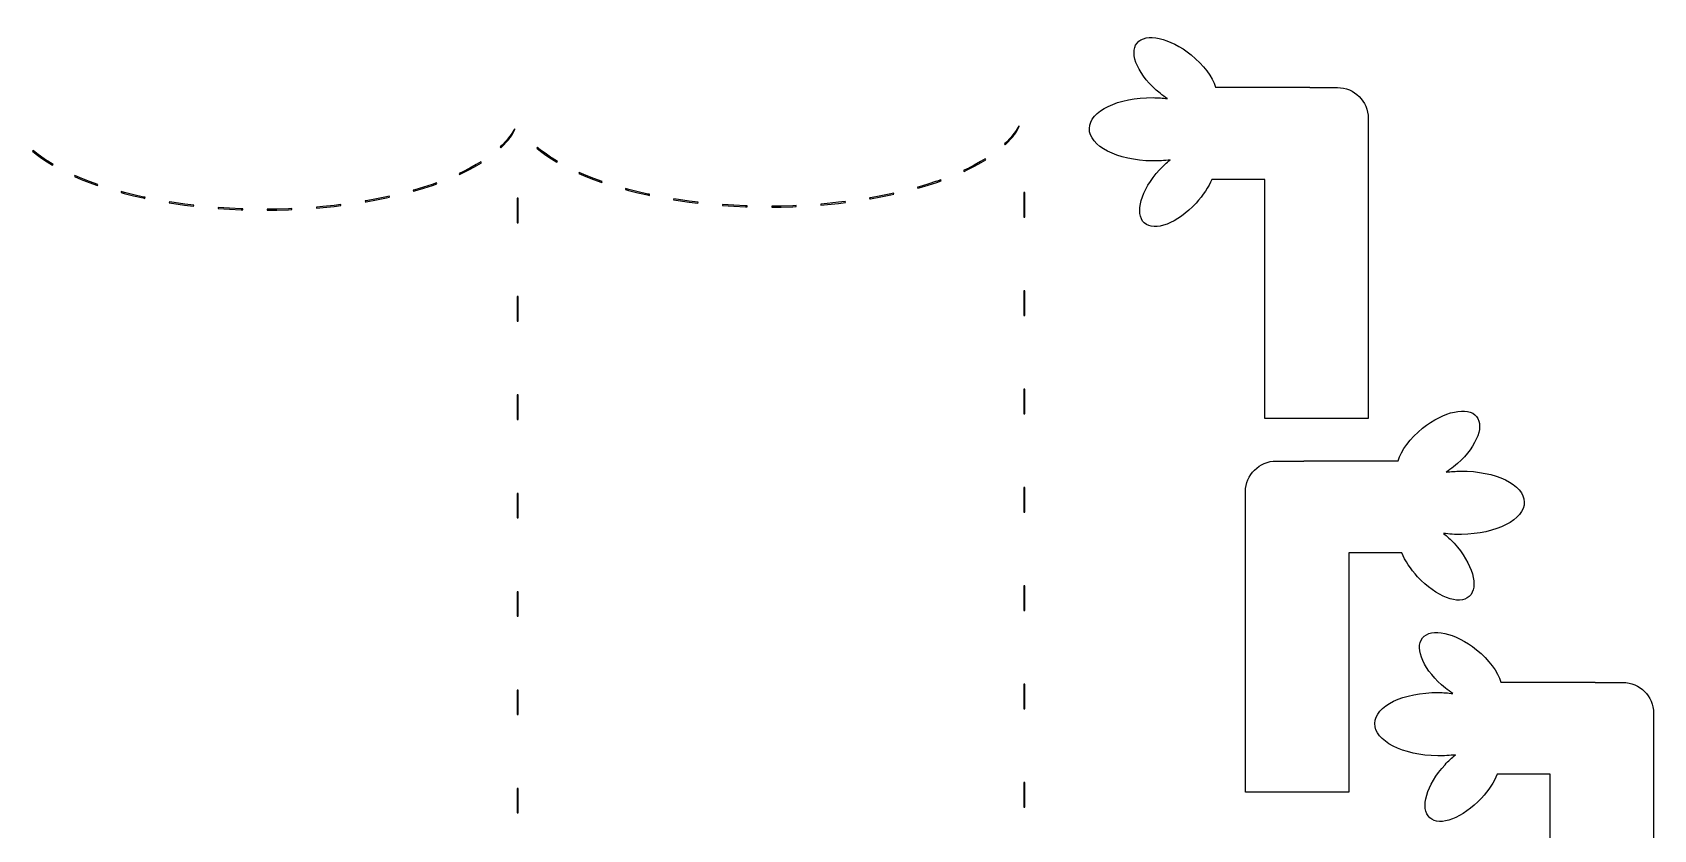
# Model space of a CAD drawing. Header units: centimetres. Extents: x -10.2 to 11.5, y -10.3 to 12.7.
# Drawn here: x -9.38 to 11.54, y 2.36 to 12.66 of the extents above; entities that cross this region are included whole.
import ezdxf

# ---------------------------------------------------------------- set-up
doc = ezdxf.new("R2010")
doc.units = ezdxf.units.CM
doc.header["$MEASUREMENT"] = 0
doc.layers.add('Layer 1', color=7, linetype='Continuous')

msp = doc.modelspace()

# ---------------------------------------------------------------- linework, layer by layer
at = {"layer": 'Layer 1'}
for points, knots in [([(4.87083, 12.51972), (4.76016, 12.38253), (4.89292, 12.09192), (5.16732, 11.87066), (5.16732, 11.87066), (5.19858, 11.84542), (5.23036, 11.82247), (5.26228, 11.80127), (5.26228, 11.80127), (5.20291, 11.80891), (5.1411, 11.81341), (5.0774, 11.81417), (5.0774, 11.81417), (4.62602, 11.81963), (4.25789, 11.6411), (4.25511, 11.41538), (4.25511, 11.41538), (4.2524, 11.18969), (4.61606, 11.00233), (5.06751, 10.99687), (5.06751, 10.99687), (5.14761, 10.99592), (5.225, 11.00081), (5.29826, 11.01063), (5.29826, 11.01063), (5.25169, 10.97326), (5.20562, 10.93046), (5.1617, 10.88261), (5.1617, 10.88261), (4.92315, 10.62305), (4.83497, 10.316), (4.96475, 10.19674), (4.96475, 10.19674), (5.09453, 10.07748), (5.39308, 10.19118), (5.63164, 10.45071), (5.63164, 10.45071), (5.72388, 10.55115), (5.79333, 10.65857), (5.83672, 10.75954), (5.83672, 10.75954), (5.83672, 10.75954), (6.51878, 10.75954), (6.51878, 10.75954), (6.51878, 10.75954), (6.51878, 10.75954), (6.51878, 7.67106), (6.51878, 7.67106), (6.51878, 7.67106), (6.51878, 7.67106), (7.85334, 7.67106), (7.85334, 7.67106), (7.85334, 7.67106), (7.85334, 7.67106), (7.85334, 11.5481), (7.85334, 11.5481), (7.85334, 11.5481), (7.85334, 11.76731), (7.67564, 11.94497), (7.45647, 11.94497), (7.45647, 11.94497), (7.45647, 11.94497), (7.09905, 11.94497), (7.09905, 11.94497), (7.09905, 11.94497), (7.09905, 11.94497), (7.09905, 11.94904), (7.09905, 11.94904), (7.09905, 11.94904), (7.09905, 11.94904), (5.88435, 11.94904), (5.88435, 11.94904), (5.88435, 11.94904), (5.84201, 12.08219), (5.73003, 12.23678), (5.568, 12.36745), (5.568, 12.36745), (5.2936, 12.58877), (4.98149, 12.6569), (4.87083, 12.51972), (4.87083, 12.51972), (4.87083, 12.51972), (4.87083, 12.51972), (4.87083, 12.51972), (4.87083, 12.51972), (4.87083, 12.51972), (4.87083, 12.51972), (4.87083, 12.51972)], [0, 0, 0, 0, 0.04347826, 0.04347826, 0.04347826, 0.04347826, 0.08695652, 0.08695652, 0.08695652, 0.08695652, 0.13043478, 0.13043478, 0.13043478, 0.13043478, 0.17391304, 0.17391304, 0.17391304, 0.17391304, 0.2173913, 0.2173913, 0.2173913, 0.2173913, 0.26086957, 0.26086957, 0.26086957, 0.26086957, 0.30434783, 0.30434783, 0.30434783, 0.30434783, 0.34782609, 0.34782609, 0.34782609, 0.34782609, 0.39130435, 0.39130435, 0.39130435, 0.39130435, 0.43478261, 0.43478261, 0.43478261, 0.43478261, 0.47826087, 0.47826087, 0.47826087, 0.47826087, 0.52173913, 0.52173913, 0.52173913, 0.52173913, 0.56521739, 0.56521739, 0.56521739, 0.56521739, 0.60869565, 0.60869565, 0.60869565, 0.60869565, 0.65217391, 0.65217391, 0.65217391, 0.65217391, 0.69565217, 0.69565217, 0.69565217, 0.69565217, 0.73913043, 0.73913043, 0.73913043, 0.73913043, 0.7826087, 0.7826087, 0.7826087, 0.7826087, 0.82608696, 0.82608696, 0.82608696, 0.82608696, 0.86956522, 0.86956522, 0.86956522, 0.86956522, 0.91304348, 0.91304348, 0.91304348, 0.91304348, 1, 1, 1, 1]), ([(-3.15747, 11.41184), (-3.15219, 11.41164), (-3.17954, 11.35624), (-3.21617, 11.30435), (-3.21617, 11.30435), (-3.21617, 11.30435), (-3.21617, 11.30352), (-3.21617, 11.30352), (-3.21617, 11.30352), (-3.21617, 11.30352), (-3.23767, 11.27624), (-3.23767, 11.27624), (-3.23767, 11.27624), (-3.23767, 11.27624), (-3.23767, 11.27541), (-3.23767, 11.27541), (-3.23767, 11.27541), (-3.23767, 11.27541), (-3.26082, 11.24813), (-3.26082, 11.24813), (-3.26082, 11.24813), (-3.26082, 11.24813), (-3.26082, 11.2473), (-3.26082, 11.2473), (-3.26082, 11.2473), (-3.26082, 11.2473), (-3.31209, 11.19356), (-3.31209, 11.19356), (-3.31209, 11.19356), (-3.31209, 11.19356), (-3.31209, 11.19273), (-3.31209, 11.19273), (-3.31209, 11.19273), (-3.31209, 11.19273), (-3.33854, 11.16793), (-3.33854, 11.16793), (-3.33854, 11.16793), (-3.33854, 11.16793), (-3.34764, 11.17785), (-3.34764, 11.17785), (-3.34764, 11.17785), (-3.34764, 11.17785), (-3.32118, 11.20265), (-3.32118, 11.20265), (-3.32118, 11.20265), (-3.32118, 11.20265), (-3.27074, 11.2564), (-3.27074, 11.2564), (-3.27074, 11.2564), (-3.27074, 11.2564), (-3.27157, 11.2564), (-3.27157, 11.2564), (-3.27157, 11.2564), (-3.27157, 11.2564), (-3.24842, 11.28368), (-3.24842, 11.28368), (-3.24842, 11.28368), (-3.24842, 11.28368), (-3.24842, 11.28451), (-3.24842, 11.28451), (-3.24842, 11.28451), (-3.24842, 11.28451), (-3.22692, 11.31179), (-3.22692, 11.31179), (-3.22692, 11.31179), (-3.22692, 11.31179), (-3.20708, 11.3399), (-3.20708, 11.3399), (-3.20708, 11.3399), (-3.1758, 11.39221), (-3.16064, 11.41196), (-3.15747, 11.41184), (-3.15747, 11.41184), (-3.15747, 11.41184), (-3.15747, 11.41184), (-3.15747, 11.41184)], [0, 0, 0, 0, 0.05, 0.05, 0.05, 0.05, 0.1, 0.1, 0.1, 0.1, 0.15, 0.15, 0.15, 0.15, 0.2, 0.2, 0.2, 0.2, 0.25, 0.25, 0.25, 0.25, 0.3, 0.3, 0.3, 0.3, 0.35, 0.35, 0.35, 0.35, 0.4, 0.4, 0.4, 0.4, 0.45, 0.45, 0.45, 0.45, 0.5, 0.5, 0.5, 0.5, 0.55, 0.55, 0.55, 0.55, 0.6, 0.6, 0.6, 0.6, 0.65, 0.65, 0.65, 0.65, 0.7, 0.7, 0.7, 0.7, 0.75, 0.75, 0.75, 0.75, 0.8, 0.8, 0.8, 0.8, 0.85, 0.85, 0.85, 0.85, 0.9, 0.9, 0.9, 0.9, 1, 1, 1, 1]), ([(3.35128, 11.4507), (3.35656, 11.4505), (3.32921, 11.3951), (3.29258, 11.34321), (3.29258, 11.34321), (3.29258, 11.34321), (3.29258, 11.34239), (3.29258, 11.34239), (3.29258, 11.34239), (3.29258, 11.34239), (3.27108, 11.3151), (3.27108, 11.3151), (3.27108, 11.3151), (3.27108, 11.3151), (3.27108, 11.31427), (3.27108, 11.31427), (3.27108, 11.31427), (3.27108, 11.31427), (3.24793, 11.28699), (3.24793, 11.28699), (3.24793, 11.28699), (3.24793, 11.28699), (3.24793, 11.28616), (3.24793, 11.28616), (3.24793, 11.28616), (3.24793, 11.28616), (3.19666, 11.23242), (3.19666, 11.23242), (3.19666, 11.23242), (3.19666, 11.23242), (3.19666, 11.23159), (3.19666, 11.23159), (3.19666, 11.23159), (3.19666, 11.23159), (3.17021, 11.20679), (3.17021, 11.20679), (3.17021, 11.20679), (3.17021, 11.20679), (3.16111, 11.21671), (3.16111, 11.21671), (3.16111, 11.21671), (3.16111, 11.21671), (3.18757, 11.24151), (3.18757, 11.24151), (3.18757, 11.24151), (3.18757, 11.24151), (3.23801, 11.29526), (3.23801, 11.29526), (3.23801, 11.29526), (3.23801, 11.29526), (3.23718, 11.29526), (3.23718, 11.29526), (3.23718, 11.29526), (3.23718, 11.29526), (3.26033, 11.32254), (3.26033, 11.32254), (3.26033, 11.32254), (3.26033, 11.32254), (3.26033, 11.32337), (3.26033, 11.32337), (3.26033, 11.32337), (3.26033, 11.32337), (3.28183, 11.35065), (3.28183, 11.35065), (3.28183, 11.35065), (3.28183, 11.35065), (3.30167, 11.37877), (3.30167, 11.37877), (3.30167, 11.37877), (3.33295, 11.43107), (3.34811, 11.45082), (3.35128, 11.4507), (3.35128, 11.4507), (3.35128, 11.4507), (3.35128, 11.4507), (3.35128, 11.4507)], [0, 0, 0, 0, 0.05, 0.05, 0.05, 0.05, 0.1, 0.1, 0.1, 0.1, 0.15, 0.15, 0.15, 0.15, 0.2, 0.2, 0.2, 0.2, 0.25, 0.25, 0.25, 0.25, 0.3, 0.3, 0.3, 0.3, 0.35, 0.35, 0.35, 0.35, 0.4, 0.4, 0.4, 0.4, 0.45, 0.45, 0.45, 0.45, 0.5, 0.5, 0.5, 0.5, 0.55, 0.55, 0.55, 0.55, 0.6, 0.6, 0.6, 0.6, 0.65, 0.65, 0.65, 0.65, 0.7, 0.7, 0.7, 0.7, 0.75, 0.75, 0.75, 0.75, 0.8, 0.8, 0.8, 0.8, 0.85, 0.85, 0.85, 0.85, 0.9, 0.9, 0.9, 0.9, 1, 1, 1, 1]), ([(-9.376, 11.13403), (-9.376, 11.13403), (-9.32888, 11.09434), (-9.32888, 11.09434), (-9.32888, 11.09434), (-9.32888, 11.09434), (-9.32805, 11.09434), (-9.32805, 11.09434), (-9.32805, 11.09434), (-9.32805, 11.09434), (-9.26108, 11.0439), (-9.26108, 11.0439), (-9.26108, 11.0439), (-9.26108, 11.0439), (-9.18832, 10.99512), (-9.18832, 10.99512), (-9.18832, 10.99512), (-9.18832, 10.99512), (-9.18749, 10.99429), (-9.18749, 10.99429), (-9.18749, 10.99429), (-9.18749, 10.99429), (-9.11804, 10.95213), (-9.11804, 10.95213), (-9.11804, 10.95213), (-9.11804, 10.95213), (-9.12465, 10.94055), (-9.12465, 10.94055), (-9.12465, 10.94055), (-9.12465, 10.94055), (-9.19493, 10.98355), (-9.19493, 10.98355), (-9.19493, 10.98355), (-9.19493, 10.98355), (-9.26852, 11.03315), (-9.26852, 11.03315), (-9.26852, 11.03315), (-9.26852, 11.03315), (-9.33632, 11.08359), (-9.33632, 11.08359), (-9.33632, 11.08359), (-9.33632, 11.08359), (-9.38427, 11.12411), (-9.38427, 11.12411), (-9.38427, 11.12411), (-9.38427, 11.12411), (-9.376, 11.13403), (-9.376, 11.13403), (-9.376, 11.13403), (-9.376, 11.13403), (-9.376, 11.13403), (-9.376, 11.13403)], [0, 0, 0, 0, 0.07142857, 0.07142857, 0.07142857, 0.07142857, 0.14285714, 0.14285714, 0.14285714, 0.14285714, 0.21428571, 0.21428571, 0.21428571, 0.21428571, 0.28571429, 0.28571429, 0.28571429, 0.28571429, 0.35714286, 0.35714286, 0.35714286, 0.35714286, 0.42857143, 0.42857143, 0.42857143, 0.42857143, 0.5, 0.5, 0.5, 0.5, 0.57142857, 0.57142857, 0.57142857, 0.57142857, 0.64285714, 0.64285714, 0.64285714, 0.64285714, 0.71428571, 0.71428571, 0.71428571, 0.71428571, 0.78571429, 0.78571429, 0.78571429, 0.78571429, 0.85714286, 0.85714286, 0.85714286, 0.85714286, 1, 1, 1, 1]), ([(-2.86725, 11.17289), (-2.86725, 11.17289), (-2.82013, 11.1332), (-2.82013, 11.1332), (-2.82013, 11.1332), (-2.82013, 11.1332), (-2.8193, 11.1332), (-2.8193, 11.1332), (-2.8193, 11.1332), (-2.8193, 11.1332), (-2.75233, 11.08276), (-2.75233, 11.08276), (-2.75233, 11.08276), (-2.75233, 11.08276), (-2.67957, 11.03398), (-2.67957, 11.03398), (-2.67957, 11.03398), (-2.67957, 11.03398), (-2.67874, 11.03315), (-2.67874, 11.03315), (-2.67874, 11.03315), (-2.67874, 11.03315), (-2.60929, 10.99099), (-2.60929, 10.99099), (-2.60929, 10.99099), (-2.60929, 10.99099), (-2.6159, 10.97941), (-2.6159, 10.97941), (-2.6159, 10.97941), (-2.6159, 10.97941), (-2.68618, 11.02241), (-2.68618, 11.02241), (-2.68618, 11.02241), (-2.68618, 11.02241), (-2.75977, 11.07202), (-2.75977, 11.07202), (-2.75977, 11.07202), (-2.75977, 11.07202), (-2.82757, 11.12245), (-2.82757, 11.12245), (-2.82757, 11.12245), (-2.82757, 11.12245), (-2.87553, 11.16297), (-2.87553, 11.16297), (-2.87553, 11.16297), (-2.87553, 11.16297), (-2.86726, 11.17289), (-2.86726, 11.17289), (-2.86726, 11.17289), (-2.86726, 11.17289), (-2.86725, 11.17289), (-2.86725, 11.17289)], [0, 0, 0, 0, 0.07142857, 0.07142857, 0.07142857, 0.07142857, 0.14285714, 0.14285714, 0.14285714, 0.14285714, 0.21428571, 0.21428571, 0.21428571, 0.21428571, 0.28571429, 0.28571429, 0.28571429, 0.28571429, 0.35714286, 0.35714286, 0.35714286, 0.35714286, 0.42857143, 0.42857143, 0.42857143, 0.42857143, 0.5, 0.5, 0.5, 0.5, 0.57142857, 0.57142857, 0.57142857, 0.57142857, 0.64285714, 0.64285714, 0.64285714, 0.64285714, 0.71428571, 0.71428571, 0.71428571, 0.71428571, 0.78571429, 0.78571429, 0.78571429, 0.78571429, 0.85714286, 0.85714286, 0.85714286, 0.85714286, 1, 1, 1, 1]), ([(-3.59817, 10.98602), (-3.59817, 10.98602), (-3.59072, 10.97445), (-3.59072, 10.97445), (-3.59072, 10.97445), (-3.59072, 10.97445), (-3.65026, 10.93807), (-3.65026, 10.93807), (-3.65026, 10.93807), (-3.65026, 10.93807), (-3.65108, 10.93807), (-3.65108, 10.93807), (-3.65108, 10.93807), (-3.65108, 10.93807), (-3.73376, 10.89094), (-3.73376, 10.89094), (-3.73376, 10.89094), (-3.73376, 10.89094), (-3.73459, 10.89094), (-3.73459, 10.89094), (-3.73459, 10.89094), (-3.73459, 10.89094), (-3.82223, 10.84629), (-3.82223, 10.84629), (-3.82223, 10.84629), (-3.82223, 10.84629), (-3.82306, 10.84629), (-3.82306, 10.84629), (-3.82306, 10.84629), (-3.82306, 10.84629), (-3.87101, 10.82314), (-3.87101, 10.82314), (-3.87101, 10.82314), (-3.87101, 10.82314), (-3.8768, 10.83554), (-3.8768, 10.83554), (-3.8768, 10.83554), (-3.8768, 10.83554), (-3.82885, 10.85787), (-3.82885, 10.85787), (-3.82885, 10.85787), (-3.82885, 10.85787), (-3.82802, 10.85787), (-3.82802, 10.85787), (-3.82802, 10.85787), (-3.82802, 10.85787), (-3.74038, 10.90334), (-3.74038, 10.90334), (-3.74038, 10.90334), (-3.74038, 10.90334), (-3.74038, 10.90252), (-3.74038, 10.90252), (-3.74038, 10.90252), (-3.74038, 10.90252), (-3.65769, 10.94965), (-3.65769, 10.94965), (-3.65769, 10.94965), (-3.65769, 10.94965), (-3.65687, 10.94965), (-3.65687, 10.94965), (-3.65687, 10.94965), (-3.65687, 10.94965), (-3.59816, 10.98603), (-3.59816, 10.98603), (-3.59816, 10.98603), (-3.59816, 10.98603), (-3.59817, 10.98602), (-3.59817, 10.98602)], [0, 0, 0, 0, 0.05555556, 0.05555556, 0.05555556, 0.05555556, 0.11111111, 0.11111111, 0.11111111, 0.11111111, 0.16666667, 0.16666667, 0.16666667, 0.16666667, 0.22222222, 0.22222222, 0.22222222, 0.22222222, 0.27777778, 0.27777778, 0.27777778, 0.27777778, 0.33333333, 0.33333333, 0.33333333, 0.33333333, 0.38888889, 0.38888889, 0.38888889, 0.38888889, 0.44444444, 0.44444444, 0.44444444, 0.44444444, 0.5, 0.5, 0.5, 0.5, 0.55555556, 0.55555556, 0.55555556, 0.55555556, 0.61111111, 0.61111111, 0.61111111, 0.61111111, 0.66666667, 0.66666667, 0.66666667, 0.66666667, 0.72222222, 0.72222222, 0.72222222, 0.72222222, 0.77777778, 0.77777778, 0.77777778, 0.77777778, 0.83333333, 0.83333333, 0.83333333, 0.83333333, 0.88888889, 0.88888889, 0.88888889, 0.88888889, 1, 1, 1, 1]), ([(2.91058, 11.02489), (2.91058, 11.02489), (2.91803, 11.01331), (2.91803, 11.01331), (2.91803, 11.01331), (2.91803, 11.01331), (2.85849, 10.97693), (2.85849, 10.97693), (2.85849, 10.97693), (2.85849, 10.97693), (2.85767, 10.97693), (2.85767, 10.97693), (2.85767, 10.97693), (2.85767, 10.97693), (2.77499, 10.9298), (2.77499, 10.9298), (2.77499, 10.9298), (2.77499, 10.9298), (2.77416, 10.9298), (2.77416, 10.9298), (2.77416, 10.9298), (2.77416, 10.9298), (2.68652, 10.88515), (2.68652, 10.88515), (2.68652, 10.88515), (2.68652, 10.88515), (2.68569, 10.88515), (2.68569, 10.88515), (2.68569, 10.88515), (2.68569, 10.88515), (2.63774, 10.862), (2.63774, 10.862), (2.63774, 10.862), (2.63774, 10.862), (2.63195, 10.8744), (2.63195, 10.8744), (2.63195, 10.8744), (2.63195, 10.8744), (2.6799, 10.89673), (2.6799, 10.89673), (2.6799, 10.89673), (2.6799, 10.89673), (2.68073, 10.89673), (2.68073, 10.89673), (2.68073, 10.89673), (2.68073, 10.89673), (2.76837, 10.9422), (2.76837, 10.9422), (2.76837, 10.9422), (2.76837, 10.9422), (2.76837, 10.94138), (2.76837, 10.94138), (2.76837, 10.94138), (2.76837, 10.94138), (2.85106, 10.98851), (2.85106, 10.98851), (2.85106, 10.98851), (2.85106, 10.98851), (2.85188, 10.98851), (2.85188, 10.98851), (2.85188, 10.98851), (2.85188, 10.98851), (2.91059, 11.02489), (2.91059, 11.02489), (2.91059, 11.02489), (2.91059, 11.02489), (2.91058, 11.02489), (2.91058, 11.02489)], [0, 0, 0, 0, 0.05555556, 0.05555556, 0.05555556, 0.05555556, 0.11111111, 0.11111111, 0.11111111, 0.11111111, 0.16666667, 0.16666667, 0.16666667, 0.16666667, 0.22222222, 0.22222222, 0.22222222, 0.22222222, 0.27777778, 0.27777778, 0.27777778, 0.27777778, 0.33333333, 0.33333333, 0.33333333, 0.33333333, 0.38888889, 0.38888889, 0.38888889, 0.38888889, 0.44444444, 0.44444444, 0.44444444, 0.44444444, 0.5, 0.5, 0.5, 0.5, 0.55555556, 0.55555556, 0.55555556, 0.55555556, 0.61111111, 0.61111111, 0.61111111, 0.61111111, 0.66666667, 0.66666667, 0.66666667, 0.66666667, 0.72222222, 0.72222222, 0.72222222, 0.72222222, 0.77777778, 0.77777778, 0.77777778, 0.77777778, 0.83333333, 0.83333333, 0.83333333, 0.83333333, 0.88888889, 0.88888889, 0.88888889, 0.88888889, 1, 1, 1, 1]), ([(-8.83609, 10.80826), (-8.83609, 10.80826), (-8.74845, 10.77105), (-8.74845, 10.77105), (-8.74845, 10.77105), (-8.74845, 10.77105), (-8.64675, 10.73136), (-8.64675, 10.73136), (-8.64675, 10.73136), (-8.64675, 10.73136), (-8.54091, 10.69333), (-8.54091, 10.69333), (-8.54091, 10.69333), (-8.54091, 10.69333), (-8.54505, 10.68093), (-8.54505, 10.68093), (-8.54505, 10.68093), (-8.54505, 10.68093), (-8.65088, 10.71896), (-8.65088, 10.71896), (-8.65088, 10.71896), (-8.65088, 10.71896), (-8.65171, 10.71896), (-8.65171, 10.71896), (-8.65171, 10.71896), (-8.65171, 10.71896), (-8.75341, 10.75865), (-8.75341, 10.75865), (-8.75341, 10.75865), (-8.75341, 10.75865), (-8.84105, 10.79586), (-8.84105, 10.79586), (-8.84105, 10.79586), (-8.84105, 10.79586), (-8.83609, 10.80826), (-8.83609, 10.80826)], [0, 0, 0, 0, 0.1, 0.1, 0.1, 0.1, 0.2, 0.2, 0.2, 0.2, 0.3, 0.3, 0.3, 0.3, 0.4, 0.4, 0.4, 0.4, 0.5, 0.5, 0.5, 0.5, 0.6, 0.6, 0.6, 0.6, 0.7, 0.7, 0.7, 0.7, 0.8, 0.8, 0.8, 0.8, 1, 1, 1, 1]), ([(-4.1695, 10.71483), (-4.1695, 10.71483), (-4.16537, 10.70242), (-4.16537, 10.70242), (-4.16537, 10.70242), (-4.16537, 10.70242), (-4.22242, 10.68175), (-4.22242, 10.68175), (-4.22242, 10.68175), (-4.22242, 10.68175), (-4.33321, 10.64537), (-4.33321, 10.64537), (-4.33321, 10.64537), (-4.33321, 10.64537), (-4.44814, 10.61065), (-4.44814, 10.61065), (-4.44814, 10.61065), (-4.44814, 10.61065), (-4.46798, 10.60569), (-4.46798, 10.60569), (-4.46798, 10.60569), (-4.46798, 10.60569), (-4.47129, 10.61809), (-4.47129, 10.61809), (-4.47129, 10.61809), (-4.47129, 10.61809), (-4.45145, 10.62388), (-4.45145, 10.62388), (-4.45145, 10.62388), (-4.45145, 10.62388), (-4.33735, 10.6586), (-4.33735, 10.6586), (-4.33735, 10.6586), (-4.33735, 10.6586), (-4.33735, 10.65778), (-4.33735, 10.65778), (-4.33735, 10.65778), (-4.33735, 10.65778), (-4.22655, 10.69498), (-4.22655, 10.69498), (-4.22655, 10.69498), (-4.22655, 10.69498), (-4.22655, 10.69416), (-4.22655, 10.69416), (-4.22655, 10.69416), (-4.22655, 10.69416), (-4.1695, 10.71483), (-4.1695, 10.71483), (-4.1695, 10.71483), (-4.1695, 10.71483), (-4.1695, 10.71483), (-4.1695, 10.71483)], [0, 0, 0, 0, 0.07142857, 0.07142857, 0.07142857, 0.07142857, 0.14285714, 0.14285714, 0.14285714, 0.14285714, 0.21428571, 0.21428571, 0.21428571, 0.21428571, 0.28571429, 0.28571429, 0.28571429, 0.28571429, 0.35714286, 0.35714286, 0.35714286, 0.35714286, 0.42857143, 0.42857143, 0.42857143, 0.42857143, 0.5, 0.5, 0.5, 0.5, 0.57142857, 0.57142857, 0.57142857, 0.57142857, 0.64285714, 0.64285714, 0.64285714, 0.64285714, 0.71428571, 0.71428571, 0.71428571, 0.71428571, 0.78571429, 0.78571429, 0.78571429, 0.78571429, 0.85714286, 0.85714286, 0.85714286, 0.85714286, 1, 1, 1, 1]), ([(-2.32734, 10.84712), (-2.32734, 10.84712), (-2.2397, 10.80991), (-2.2397, 10.80991), (-2.2397, 10.80991), (-2.2397, 10.80991), (-2.138, 10.77022), (-2.138, 10.77022), (-2.138, 10.77022), (-2.138, 10.77022), (-2.03216, 10.73219), (-2.03216, 10.73219), (-2.03216, 10.73219), (-2.03216, 10.73219), (-2.0363, 10.71979), (-2.0363, 10.71979), (-2.0363, 10.71979), (-2.0363, 10.71979), (-2.14213, 10.75782), (-2.14213, 10.75782), (-2.14213, 10.75782), (-2.14213, 10.75782), (-2.14296, 10.75782), (-2.14296, 10.75782), (-2.14296, 10.75782), (-2.14296, 10.75782), (-2.24466, 10.79751), (-2.24466, 10.79751), (-2.24466, 10.79751), (-2.24466, 10.79751), (-2.3323, 10.83472), (-2.3323, 10.83472), (-2.3323, 10.83472), (-2.3323, 10.83472), (-2.32734, 10.84712), (-2.32734, 10.84712), (-2.32734, 10.84712), (-2.32734, 10.84712), (-2.32734, 10.84712), (-2.32734, 10.84712)], [0, 0, 0, 0, 0.09090909, 0.09090909, 0.09090909, 0.09090909, 0.18181818, 0.18181818, 0.18181818, 0.18181818, 0.27272727, 0.27272727, 0.27272727, 0.27272727, 0.36363636, 0.36363636, 0.36363636, 0.36363636, 0.45454545, 0.45454545, 0.45454545, 0.45454545, 0.54545455, 0.54545455, 0.54545455, 0.54545455, 0.63636364, 0.63636364, 0.63636364, 0.63636364, 0.72727273, 0.72727273, 0.72727273, 0.72727273, 0.81818182, 0.81818182, 0.81818182, 0.81818182, 1, 1, 1, 1]), ([(2.33925, 10.75369), (2.33925, 10.75369), (2.34338, 10.74129), (2.34338, 10.74129), (2.34338, 10.74129), (2.34338, 10.74129), (2.28633, 10.72061), (2.28633, 10.72061), (2.28633, 10.72061), (2.28633, 10.72061), (2.17554, 10.68423), (2.17554, 10.68423), (2.17554, 10.68423), (2.17554, 10.68423), (2.06061, 10.64951), (2.06061, 10.64951), (2.06061, 10.64951), (2.06061, 10.64951), (2.04077, 10.64455), (2.04077, 10.64455), (2.04077, 10.64455), (2.04077, 10.64455), (2.03746, 10.65695), (2.03746, 10.65695), (2.03746, 10.65695), (2.03746, 10.65695), (2.0573, 10.66274), (2.0573, 10.66274), (2.0573, 10.66274), (2.0573, 10.66274), (2.1714, 10.69746), (2.1714, 10.69746), (2.1714, 10.69746), (2.1714, 10.69746), (2.1714, 10.69664), (2.1714, 10.69664), (2.1714, 10.69664), (2.1714, 10.69664), (2.2822, 10.73385), (2.2822, 10.73385), (2.2822, 10.73385), (2.2822, 10.73385), (2.2822, 10.73302), (2.2822, 10.73302), (2.2822, 10.73302), (2.2822, 10.73302), (2.33925, 10.75369), (2.33925, 10.75369), (2.33925, 10.75369), (2.33925, 10.75369), (2.33925, 10.75369), (2.33925, 10.75369)], [0, 0, 0, 0, 0.07142857, 0.07142857, 0.07142857, 0.07142857, 0.14285714, 0.14285714, 0.14285714, 0.14285714, 0.21428571, 0.21428571, 0.21428571, 0.21428571, 0.28571429, 0.28571429, 0.28571429, 0.28571429, 0.35714286, 0.35714286, 0.35714286, 0.35714286, 0.42857143, 0.42857143, 0.42857143, 0.42857143, 0.5, 0.5, 0.5, 0.5, 0.57142857, 0.57142857, 0.57142857, 0.57142857, 0.64285714, 0.64285714, 0.64285714, 0.64285714, 0.71428571, 0.71428571, 0.71428571, 0.71428571, 0.78571429, 0.78571429, 0.78571429, 0.78571429, 0.85714286, 0.85714286, 0.85714286, 0.85714286, 1, 1, 1, 1]), ([(-8.23747, 10.60073), (-8.23747, 10.60073), (-8.19778, 10.58998), (-8.19778, 10.58998), (-8.19778, 10.58998), (-8.19778, 10.58998), (-8.07624, 10.55938), (-8.07624, 10.55938), (-8.07624, 10.55938), (-8.07624, 10.55938), (-7.95139, 10.53127), (-7.95139, 10.53127), (-7.95139, 10.53127), (-7.95139, 10.53127), (-7.95056, 10.53127), (-7.95056, 10.53127), (-7.95056, 10.53127), (-7.95056, 10.53127), (-7.92906, 10.52714), (-7.92906, 10.52714), (-7.92906, 10.52714), (-7.92906, 10.52714), (-7.93155, 10.51391), (-7.93155, 10.51391), (-7.93155, 10.51391), (-7.93155, 10.51391), (-7.95387, 10.51887), (-7.95387, 10.51887), (-7.95387, 10.51887), (-7.95387, 10.51887), (-8.07955, 10.54698), (-8.07955, 10.54698), (-8.07955, 10.54698), (-8.07955, 10.54698), (-8.20109, 10.57757), (-8.20109, 10.57757), (-8.20109, 10.57757), (-8.20109, 10.57757), (-8.24078, 10.58832), (-8.24078, 10.58832), (-8.24078, 10.58832), (-8.24078, 10.58832), (-8.23747, 10.60073), (-8.23747, 10.60073)], [0, 0, 0, 0, 0.08333333, 0.08333333, 0.08333333, 0.08333333, 0.16666667, 0.16666667, 0.16666667, 0.16666667, 0.25, 0.25, 0.25, 0.25, 0.33333333, 0.33333333, 0.33333333, 0.33333333, 0.41666667, 0.41666667, 0.41666667, 0.41666667, 0.5, 0.5, 0.5, 0.5, 0.58333333, 0.58333333, 0.58333333, 0.58333333, 0.66666667, 0.66666667, 0.66666667, 0.66666667, 0.75, 0.75, 0.75, 0.75, 0.83333333, 0.83333333, 0.83333333, 0.83333333, 1, 1, 1, 1]), ([(-7.61735, 10.46926), (-7.61735, 10.46926), (-7.55534, 10.45934), (-7.55534, 10.45934), (-7.55534, 10.45934), (-7.55534, 10.45934), (-7.41809, 10.44032), (-7.41809, 10.44032), (-7.41809, 10.44032), (-7.41809, 10.44032), (-7.30316, 10.42627), (-7.30316, 10.42627), (-7.30316, 10.42627), (-7.30316, 10.42627), (-7.30481, 10.41304), (-7.30481, 10.41304), (-7.30481, 10.41304), (-7.30481, 10.41304), (-7.41974, 10.42709), (-7.41974, 10.42709), (-7.41974, 10.42709), (-7.41974, 10.42709), (-7.55782, 10.44611), (-7.55782, 10.44611), (-7.55782, 10.44611), (-7.55782, 10.44611), (-7.61901, 10.45603), (-7.61901, 10.45603), (-7.61901, 10.45603), (-7.61901, 10.45603), (-7.61735, 10.46926), (-7.61735, 10.46926)], [0, 0, 0, 0, 0.11111111, 0.11111111, 0.11111111, 0.11111111, 0.22222222, 0.22222222, 0.22222222, 0.22222222, 0.33333333, 0.33333333, 0.33333333, 0.33333333, 0.44444444, 0.44444444, 0.44444444, 0.44444444, 0.55555556, 0.55555556, 0.55555556, 0.55555556, 0.66666667, 0.66666667, 0.66666667, 0.66666667, 0.77777778, 0.77777778, 0.77777778, 0.77777778, 1, 1, 1, 1]), ([(-4.77887, 10.54119), (-4.77887, 10.54119), (-4.77556, 10.52796), (-4.77556, 10.52796), (-4.77556, 10.52796), (-4.77556, 10.52796), (-4.81442, 10.51887), (-4.81442, 10.51887), (-4.81442, 10.51887), (-4.81442, 10.51887), (-4.94341, 10.49324), (-4.94341, 10.49324), (-4.94341, 10.49324), (-4.94341, 10.49324), (-5.0757, 10.46843), (-5.0757, 10.46843), (-5.0757, 10.46843), (-5.0757, 10.46843), (-5.0881, 10.46678), (-5.0881, 10.46678), (-5.0881, 10.46678), (-5.0881, 10.46678), (-5.08975, 10.48001), (-5.08975, 10.48001), (-5.08975, 10.48001), (-5.08975, 10.48001), (-5.07818, 10.48166), (-5.07818, 10.48166), (-5.07818, 10.48166), (-5.07818, 10.48166), (-4.94589, 10.50564), (-4.94589, 10.50564), (-4.94589, 10.50564), (-4.94589, 10.50564), (-4.8169, 10.5321), (-4.8169, 10.5321), (-4.8169, 10.5321), (-4.8169, 10.5321), (-4.77887, 10.54119), (-4.77887, 10.54119)], [0, 0, 0, 0, 0.09090909, 0.09090909, 0.09090909, 0.09090909, 0.18181818, 0.18181818, 0.18181818, 0.18181818, 0.27272727, 0.27272727, 0.27272727, 0.27272727, 0.36363636, 0.36363636, 0.36363636, 0.36363636, 0.45454545, 0.45454545, 0.45454545, 0.45454545, 0.54545455, 0.54545455, 0.54545455, 0.54545455, 0.63636364, 0.63636364, 0.63636364, 0.63636364, 0.72727273, 0.72727273, 0.72727273, 0.72727273, 0.81818182, 0.81818182, 0.81818182, 0.81818182, 1, 1, 1, 1]), ([(-3.13018, 10.51474), (-3.13018, 10.51474), (-3.11695, 10.51474), (-3.11695, 10.51474), (-3.11695, 10.51474), (-3.11695, 10.51474), (-3.11695, 10.19724), (-3.11695, 10.19724), (-3.11695, 10.19724), (-3.11695, 10.19724), (-3.13018, 10.19724), (-3.13018, 10.19724), (-3.13018, 10.19724), (-3.13018, 10.19724), (-3.13018, 10.51474), (-3.13018, 10.51474), (-3.13018, 10.51474), (-3.13018, 10.51474), (-3.13018, 10.51474), (-3.13018, 10.51474)], [0, 0, 0, 0, 0.16666667, 0.16666667, 0.16666667, 0.16666667, 0.33333333, 0.33333333, 0.33333333, 0.33333333, 0.5, 0.5, 0.5, 0.5, 0.66666667, 0.66666667, 0.66666667, 0.66666667, 1, 1, 1, 1]), ([(-1.72872, 10.63959), (-1.72872, 10.63959), (-1.68903, 10.62884), (-1.68903, 10.62884), (-1.68903, 10.62884), (-1.68903, 10.62884), (-1.56749, 10.59824), (-1.56749, 10.59824), (-1.56749, 10.59824), (-1.56749, 10.59824), (-1.44264, 10.57013), (-1.44264, 10.57013), (-1.44264, 10.57013), (-1.44264, 10.57013), (-1.44181, 10.57013), (-1.44181, 10.57013), (-1.44181, 10.57013), (-1.44181, 10.57013), (-1.42032, 10.566), (-1.42032, 10.566), (-1.42032, 10.566), (-1.42032, 10.566), (-1.42279, 10.55277), (-1.42279, 10.55277), (-1.42279, 10.55277), (-1.42279, 10.55277), (-1.44512, 10.55773), (-1.44512, 10.55773), (-1.44512, 10.55773), (-1.44512, 10.55773), (-1.5708, 10.58584), (-1.5708, 10.58584), (-1.5708, 10.58584), (-1.5708, 10.58584), (-1.69234, 10.61643), (-1.69234, 10.61643), (-1.69234, 10.61643), (-1.69234, 10.61643), (-1.73203, 10.62718), (-1.73203, 10.62718), (-1.73203, 10.62718), (-1.73203, 10.62718), (-1.72872, 10.63959), (-1.72872, 10.63959)], [0, 0, 0, 0, 0.08333333, 0.08333333, 0.08333333, 0.08333333, 0.16666667, 0.16666667, 0.16666667, 0.16666667, 0.25, 0.25, 0.25, 0.25, 0.33333333, 0.33333333, 0.33333333, 0.33333333, 0.41666667, 0.41666667, 0.41666667, 0.41666667, 0.5, 0.5, 0.5, 0.5, 0.58333333, 0.58333333, 0.58333333, 0.58333333, 0.66666667, 0.66666667, 0.66666667, 0.66666667, 0.75, 0.75, 0.75, 0.75, 0.83333333, 0.83333333, 0.83333333, 0.83333333, 1, 1, 1, 1]), ([(-1.1086, 10.50812), (-1.1086, 10.50812), (-1.04659, 10.4982), (-1.04659, 10.4982), (-1.04659, 10.4982), (-1.04659, 10.4982), (-0.90934, 10.47918), (-0.90934, 10.47918), (-0.90934, 10.47918), (-0.90934, 10.47918), (-0.79441, 10.46513), (-0.79441, 10.46513), (-0.79441, 10.46513), (-0.79441, 10.46513), (-0.79606, 10.4519), (-0.79606, 10.4519), (-0.79606, 10.4519), (-0.79606, 10.4519), (-0.91099, 10.46595), (-0.91099, 10.46595), (-0.91099, 10.46595), (-0.91099, 10.46595), (-1.04907, 10.48497), (-1.04907, 10.48497), (-1.04907, 10.48497), (-1.04907, 10.48497), (-1.11026, 10.49489), (-1.11026, 10.49489), (-1.11026, 10.49489), (-1.11026, 10.49489), (-1.1086, 10.50812), (-1.1086, 10.50812)], [0, 0, 0, 0, 0.11111111, 0.11111111, 0.11111111, 0.11111111, 0.22222222, 0.22222222, 0.22222222, 0.22222222, 0.33333333, 0.33333333, 0.33333333, 0.33333333, 0.44444444, 0.44444444, 0.44444444, 0.44444444, 0.55555556, 0.55555556, 0.55555556, 0.55555556, 0.66666667, 0.66666667, 0.66666667, 0.66666667, 0.77777778, 0.77777778, 0.77777778, 0.77777778, 1, 1, 1, 1]), ([(1.1048, 10.47339), (1.1048, 10.47339), (1.10646, 10.46017), (1.10646, 10.46017), (1.10646, 10.46017), (1.10646, 10.46017), (1.01799, 10.44942), (1.01799, 10.44942), (1.01799, 10.44942), (1.01799, 10.44942), (0.87495, 10.43453), (0.87495, 10.43453), (0.87495, 10.43453), (0.87495, 10.43453), (0.79061, 10.42792), (0.79061, 10.42792), (0.79061, 10.42792), (0.79061, 10.42792), (0.78896, 10.44032), (0.78896, 10.44032), (0.78896, 10.44032), (0.78896, 10.44032), (0.87329, 10.44776), (0.87329, 10.44776), (0.87329, 10.44776), (0.87329, 10.44776), (1.01633, 10.46265), (1.01633, 10.46265), (1.01633, 10.46265), (1.01633, 10.46265), (1.01716, 10.46265), (1.01716, 10.46265), (1.01716, 10.46265), (1.01716, 10.46265), (1.1048, 10.47339), (1.1048, 10.47339), (1.1048, 10.47339), (1.1048, 10.47339), (1.1048, 10.47339), (1.1048, 10.47339)], [0, 0, 0, 0, 0.09090909, 0.09090909, 0.09090909, 0.09090909, 0.18181818, 0.18181818, 0.18181818, 0.18181818, 0.27272727, 0.27272727, 0.27272727, 0.27272727, 0.36363636, 0.36363636, 0.36363636, 0.36363636, 0.45454545, 0.45454545, 0.45454545, 0.45454545, 0.54545455, 0.54545455, 0.54545455, 0.54545455, 0.63636364, 0.63636364, 0.63636364, 0.63636364, 0.72727273, 0.72727273, 0.72727273, 0.72727273, 0.81818182, 0.81818182, 0.81818182, 0.81818182, 1, 1, 1, 1]), ([(1.72988, 10.58005), (1.72988, 10.58005), (1.73319, 10.56683), (1.73319, 10.56683), (1.73319, 10.56683), (1.73319, 10.56683), (1.69433, 10.55773), (1.69433, 10.55773), (1.69433, 10.55773), (1.69433, 10.55773), (1.56534, 10.5321), (1.56534, 10.5321), (1.56534, 10.5321), (1.56534, 10.5321), (1.43305, 10.50729), (1.43305, 10.50729), (1.43305, 10.50729), (1.43305, 10.50729), (1.42065, 10.50564), (1.42065, 10.50564), (1.42065, 10.50564), (1.42065, 10.50564), (1.419, 10.51887), (1.419, 10.51887), (1.419, 10.51887), (1.419, 10.51887), (1.43057, 10.52052), (1.43057, 10.52052), (1.43057, 10.52052), (1.43057, 10.52052), (1.56286, 10.5445), (1.56286, 10.5445), (1.56286, 10.5445), (1.56286, 10.5445), (1.69185, 10.57096), (1.69185, 10.57096), (1.69185, 10.57096), (1.69185, 10.57096), (1.72988, 10.58005), (1.72988, 10.58005)], [0, 0, 0, 0, 0.09090909, 0.09090909, 0.09090909, 0.09090909, 0.18181818, 0.18181818, 0.18181818, 0.18181818, 0.27272727, 0.27272727, 0.27272727, 0.27272727, 0.36363636, 0.36363636, 0.36363636, 0.36363636, 0.45454545, 0.45454545, 0.45454545, 0.45454545, 0.54545455, 0.54545455, 0.54545455, 0.54545455, 0.63636364, 0.63636364, 0.63636364, 0.63636364, 0.72727273, 0.72727273, 0.72727273, 0.72727273, 0.81818182, 0.81818182, 0.81818182, 0.81818182, 1, 1, 1, 1]), ([(3.40833, 10.58915), (3.40833, 10.58915), (3.42156, 10.58915), (3.42156, 10.58915), (3.42156, 10.58915), (3.42156, 10.58915), (3.42156, 10.27165), (3.42156, 10.27165), (3.42156, 10.27165), (3.42156, 10.27165), (3.40833, 10.27165), (3.40833, 10.27165), (3.40833, 10.27165), (3.40833, 10.27165), (3.40833, 10.58915), (3.40833, 10.58915), (3.40833, 10.58915), (3.40833, 10.58915), (3.40833, 10.58915), (3.40833, 10.58915)], [0, 0, 0, 0, 0.16666667, 0.16666667, 0.16666667, 0.16666667, 0.33333333, 0.33333333, 0.33333333, 0.33333333, 0.5, 0.5, 0.5, 0.5, 0.66666667, 0.66666667, 0.66666667, 0.66666667, 1, 1, 1, 1]), ([(-6.98731, 10.3965), (-6.98731, 10.3965), (-6.84097, 10.38741), (-6.84097, 10.38741), (-6.84097, 10.38741), (-6.84097, 10.38741), (-6.69131, 10.37996), (-6.69131, 10.37996), (-6.69131, 10.37996), (-6.69131, 10.37996), (-6.67064, 10.37996), (-6.67064, 10.37996), (-6.67064, 10.37996), (-6.67064, 10.37996), (-6.67064, 10.36674), (-6.67064, 10.36674), (-6.67064, 10.36674), (-6.67064, 10.36674), (-6.69131, 10.36674), (-6.69131, 10.36674), (-6.69131, 10.36674), (-6.69131, 10.36674), (-6.69214, 10.36674), (-6.69214, 10.36674), (-6.69214, 10.36674), (-6.69214, 10.36674), (-6.84179, 10.37418), (-6.84179, 10.37418), (-6.84179, 10.37418), (-6.84179, 10.37418), (-6.98814, 10.38327), (-6.98814, 10.38327), (-6.98814, 10.38327), (-6.98814, 10.38327), (-6.98731, 10.3965), (-6.98731, 10.3965)], [0, 0, 0, 0, 0.1, 0.1, 0.1, 0.1, 0.2, 0.2, 0.2, 0.2, 0.3, 0.3, 0.3, 0.3, 0.4, 0.4, 0.4, 0.4, 0.5, 0.5, 0.5, 0.5, 0.6, 0.6, 0.6, 0.6, 0.7, 0.7, 0.7, 0.7, 0.8, 0.8, 0.8, 0.8, 1, 1, 1, 1]), ([(-6.03647, 10.38245), (-6.03647, 10.38245), (-6.03564, 10.36922), (-6.03564, 10.36922), (-6.03564, 10.36922), (-6.03564, 10.36922), (-6.07864, 10.36674), (-6.07864, 10.36674), (-6.07864, 10.36674), (-6.07864, 10.36674), (-6.07946, 10.36674), (-6.07946, 10.36674), (-6.07946, 10.36674), (-6.07946, 10.36674), (-6.2316, 10.3626), (-6.2316, 10.3626), (-6.2316, 10.3626), (-6.2316, 10.3626), (-6.35314, 10.36178), (-6.35314, 10.36178), (-6.35314, 10.36178), (-6.35314, 10.36178), (-6.35314, 10.37501), (-6.35314, 10.37501), (-6.35314, 10.37501), (-6.35314, 10.37501), (-6.2316, 10.37583), (-6.2316, 10.37583), (-6.2316, 10.37583), (-6.2316, 10.37583), (-6.07946, 10.37997), (-6.07946, 10.37997), (-6.07946, 10.37997), (-6.07946, 10.37997), (-6.03647, 10.38245), (-6.03647, 10.38245)], [0, 0, 0, 0, 0.1, 0.1, 0.1, 0.1, 0.2, 0.2, 0.2, 0.2, 0.3, 0.3, 0.3, 0.3, 0.4, 0.4, 0.4, 0.4, 0.5, 0.5, 0.5, 0.5, 0.6, 0.6, 0.6, 0.6, 0.7, 0.7, 0.7, 0.7, 0.8, 0.8, 0.8, 0.8, 1, 1, 1, 1]), ([(-5.40395, 10.43454), (-5.40395, 10.43454), (-5.40229, 10.42131), (-5.40229, 10.42131), (-5.40229, 10.42131), (-5.40229, 10.42131), (-5.49076, 10.41056), (-5.49076, 10.41056), (-5.49076, 10.41056), (-5.49076, 10.41056), (-5.6338, 10.39567), (-5.6338, 10.39567), (-5.6338, 10.39567), (-5.6338, 10.39567), (-5.71814, 10.38906), (-5.71814, 10.38906), (-5.71814, 10.38906), (-5.71814, 10.38906), (-5.71979, 10.40146), (-5.71979, 10.40146), (-5.71979, 10.40146), (-5.71979, 10.40146), (-5.63546, 10.4089), (-5.63546, 10.4089), (-5.63546, 10.4089), (-5.63546, 10.4089), (-5.49242, 10.42379), (-5.49242, 10.42379), (-5.49242, 10.42379), (-5.49242, 10.42379), (-5.49159, 10.42379), (-5.49159, 10.42379), (-5.49159, 10.42379), (-5.49159, 10.42379), (-5.40395, 10.43454), (-5.40395, 10.43454), (-5.40395, 10.43454), (-5.40395, 10.43454), (-5.40395, 10.43454), (-5.40395, 10.43454)], [0, 0, 0, 0, 0.09090909, 0.09090909, 0.09090909, 0.09090909, 0.18181818, 0.18181818, 0.18181818, 0.18181818, 0.27272727, 0.27272727, 0.27272727, 0.27272727, 0.36363636, 0.36363636, 0.36363636, 0.36363636, 0.45454545, 0.45454545, 0.45454545, 0.45454545, 0.54545455, 0.54545455, 0.54545455, 0.54545455, 0.63636364, 0.63636364, 0.63636364, 0.63636364, 0.72727273, 0.72727273, 0.72727273, 0.72727273, 0.81818182, 0.81818182, 0.81818182, 0.81818182, 1, 1, 1, 1]), ([(-0.47856, 10.43536), (-0.47856, 10.43536), (-0.33222, 10.42627), (-0.33222, 10.42627), (-0.33222, 10.42627), (-0.33222, 10.42627), (-0.18256, 10.41882), (-0.18256, 10.41882), (-0.18256, 10.41882), (-0.18256, 10.41882), (-0.16189, 10.41882), (-0.16189, 10.41882), (-0.16189, 10.41882), (-0.16189, 10.41882), (-0.16189, 10.4056), (-0.16189, 10.4056), (-0.16189, 10.4056), (-0.16189, 10.4056), (-0.18256, 10.4056), (-0.18256, 10.4056), (-0.18256, 10.4056), (-0.18256, 10.4056), (-0.18339, 10.4056), (-0.18339, 10.4056), (-0.18339, 10.4056), (-0.18339, 10.4056), (-0.33304, 10.41304), (-0.33304, 10.41304), (-0.33304, 10.41304), (-0.33304, 10.41304), (-0.47939, 10.42213), (-0.47939, 10.42213), (-0.47939, 10.42213), (-0.47939, 10.42213), (-0.47856, 10.43536), (-0.47856, 10.43536), (-0.47856, 10.43536), (-0.47856, 10.43536), (-0.47856, 10.43536), (-0.47856, 10.43536)], [0, 0, 0, 0, 0.09090909, 0.09090909, 0.09090909, 0.09090909, 0.18181818, 0.18181818, 0.18181818, 0.18181818, 0.27272727, 0.27272727, 0.27272727, 0.27272727, 0.36363636, 0.36363636, 0.36363636, 0.36363636, 0.45454545, 0.45454545, 0.45454545, 0.45454545, 0.54545455, 0.54545455, 0.54545455, 0.54545455, 0.63636364, 0.63636364, 0.63636364, 0.63636364, 0.72727273, 0.72727273, 0.72727273, 0.72727273, 0.81818182, 0.81818182, 0.81818182, 0.81818182, 1, 1, 1, 1]), ([(0.47228, 10.42131), (0.47228, 10.42131), (0.47311, 10.40808), (0.47311, 10.40808), (0.47311, 10.40808), (0.47311, 10.40808), (0.43011, 10.4056), (0.43011, 10.4056), (0.43011, 10.4056), (0.43011, 10.4056), (0.42929, 10.4056), (0.42929, 10.4056), (0.42929, 10.4056), (0.42929, 10.4056), (0.27715, 10.40146), (0.27715, 10.40146), (0.27715, 10.40146), (0.27715, 10.40146), (0.15561, 10.40064), (0.15561, 10.40064), (0.15561, 10.40064), (0.15561, 10.40064), (0.15561, 10.41387), (0.15561, 10.41387), (0.15561, 10.41387), (0.15561, 10.41387), (0.27715, 10.41469), (0.27715, 10.41469), (0.27715, 10.41469), (0.27715, 10.41469), (0.42929, 10.41883), (0.42929, 10.41883), (0.42929, 10.41883), (0.42929, 10.41883), (0.47228, 10.42131), (0.47228, 10.42131), (0.47228, 10.42131), (0.47228, 10.42131), (0.47228, 10.42131), (0.47228, 10.42131)], [0, 0, 0, 0, 0.09090909, 0.09090909, 0.09090909, 0.09090909, 0.18181818, 0.18181818, 0.18181818, 0.18181818, 0.27272727, 0.27272727, 0.27272727, 0.27272727, 0.36363636, 0.36363636, 0.36363636, 0.36363636, 0.45454545, 0.45454545, 0.45454545, 0.45454545, 0.54545455, 0.54545455, 0.54545455, 0.54545455, 0.63636364, 0.63636364, 0.63636364, 0.63636364, 0.72727273, 0.72727273, 0.72727273, 0.72727273, 0.81818182, 0.81818182, 0.81818182, 0.81818182, 1, 1, 1, 1]), ([(-3.13018, 9.24474), (-3.13018, 9.24474), (-3.11695, 9.24474), (-3.11695, 9.24474), (-3.11695, 9.24474), (-3.11695, 9.24474), (-3.11695, 8.92724), (-3.11695, 8.92724), (-3.11695, 8.92724), (-3.11695, 8.92724), (-3.13018, 8.92724), (-3.13018, 8.92724), (-3.13018, 8.92724), (-3.13018, 8.92724), (-3.13018, 9.24474), (-3.13018, 9.24474)], [0, 0, 0, 0, 0.2, 0.2, 0.2, 0.2, 0.4, 0.4, 0.4, 0.4, 0.6, 0.6, 0.6, 0.6, 1, 1, 1, 1]), ([(3.40833, 9.31915), (3.40833, 9.31915), (3.42156, 9.31915), (3.42156, 9.31915), (3.42156, 9.31915), (3.42156, 9.31915), (3.42156, 9.00165), (3.42156, 9.00165), (3.42156, 9.00165), (3.42156, 9.00165), (3.40833, 9.00165), (3.40833, 9.00165), (3.40833, 9.00165), (3.40833, 9.00165), (3.40833, 9.31915), (3.40833, 9.31915)], [0, 0, 0, 0, 0.2, 0.2, 0.2, 0.2, 0.4, 0.4, 0.4, 0.4, 0.6, 0.6, 0.6, 0.6, 1, 1, 1, 1]), ([(-3.13018, 7.97474), (-3.13018, 7.97474), (-3.11695, 7.97474), (-3.11695, 7.97474), (-3.11695, 7.97474), (-3.11695, 7.97474), (-3.11695, 7.65724), (-3.11695, 7.65724), (-3.11695, 7.65724), (-3.11695, 7.65724), (-3.13018, 7.65724), (-3.13018, 7.65724), (-3.13018, 7.65724), (-3.13018, 7.65724), (-3.13018, 7.97474), (-3.13018, 7.97474)], [0, 0, 0, 0, 0.2, 0.2, 0.2, 0.2, 0.4, 0.4, 0.4, 0.4, 0.6, 0.6, 0.6, 0.6, 1, 1, 1, 1]), ([(3.40833, 8.04915), (3.40833, 8.04915), (3.42156, 8.04915), (3.42156, 8.04915), (3.42156, 8.04915), (3.42156, 8.04915), (3.42156, 7.73165), (3.42156, 7.73165), (3.42156, 7.73165), (3.42156, 7.73165), (3.40833, 7.73165), (3.40833, 7.73165), (3.40833, 7.73165), (3.40833, 7.73165), (3.40833, 8.04915), (3.40833, 8.04915)], [0, 0, 0, 0, 0.2, 0.2, 0.2, 0.2, 0.4, 0.4, 0.4, 0.4, 0.6, 0.6, 0.6, 0.6, 1, 1, 1, 1]), ([(8.28664, 5.93644), (8.33, 5.83544), (8.39945, 5.72802), (8.49172, 5.62761), (8.49172, 5.62761), (8.73028, 5.36805), (9.02883, 5.25438), (9.15861, 5.37361), (9.15861, 5.37361), (9.28838, 5.4929), (9.20021, 5.79995), (8.96166, 6.0595), (8.96166, 6.0595), (8.9177, 6.10736), (8.87167, 6.15016), (8.82507, 6.18753), (8.82507, 6.18753), (8.89832, 6.17767), (8.97571, 6.17278), (9.05582, 6.17377), (9.05582, 6.17377), (9.50726, 6.17923), (9.87093, 6.36655), (9.86825, 6.59224), (9.86825, 6.59224), (9.86547, 6.81797), (9.49734, 6.99649), (9.04593, 6.99107), (9.04593, 6.99107), (8.98226, 6.99028), (8.92045, 6.98578), (8.86108, 6.97817), (8.86108, 6.97817), (8.89296, 6.99934), (8.92478, 7.02229), (8.95603, 7.04753), (8.95603, 7.04753), (9.23044, 7.26882), (9.36316, 7.55939), (9.25253, 7.69661), (9.25253, 7.69661), (9.14187, 7.8338), (8.82976, 7.76564), (8.55536, 7.54435), (8.55536, 7.54435), (8.39337, 7.41371), (8.28131, 7.25906), (8.23901, 7.12594), (8.23901, 7.12594), (8.23901, 7.12594), (7.02431, 7.12594), (7.02431, 7.12594), (7.02431, 7.12594), (7.02431, 7.12594), (7.02431, 7.12187), (7.02431, 7.12187), (7.02431, 7.12187), (7.02431, 7.12187), (6.66689, 7.12187), (6.66689, 7.12187), (6.66689, 7.12187), (6.44772, 7.12187), (6.27002, 6.94417), (6.27002, 6.725), (6.27002, 6.725), (6.27002, 6.725), (6.27002, 2.84789), (6.27002, 2.84789), (6.27002, 2.84789), (6.27002, 2.84789), (7.60458, 2.84789), (7.60458, 2.84789), (7.60458, 2.84789), (7.60458, 2.84789), (7.60458, 5.93644), (7.60458, 5.93644), (7.60458, 5.93644), (7.60458, 5.93644), (8.28664, 5.93644), (8.28664, 5.93644), (8.28664, 5.93644), (8.28664, 5.93644), (8.28664, 5.93644), (8.28664, 5.93644), (8.28664, 5.93644), (8.28664, 5.93644), (8.28664, 5.93644), (8.28664, 5.93644)], [0, 0, 0, 0, 0.04347826, 0.04347826, 0.04347826, 0.04347826, 0.08695652, 0.08695652, 0.08695652, 0.08695652, 0.13043478, 0.13043478, 0.13043478, 0.13043478, 0.17391304, 0.17391304, 0.17391304, 0.17391304, 0.2173913, 0.2173913, 0.2173913, 0.2173913, 0.26086957, 0.26086957, 0.26086957, 0.26086957, 0.30434783, 0.30434783, 0.30434783, 0.30434783, 0.34782609, 0.34782609, 0.34782609, 0.34782609, 0.39130435, 0.39130435, 0.39130435, 0.39130435, 0.43478261, 0.43478261, 0.43478261, 0.43478261, 0.47826087, 0.47826087, 0.47826087, 0.47826087, 0.52173913, 0.52173913, 0.52173913, 0.52173913, 0.56521739, 0.56521739, 0.56521739, 0.56521739, 0.60869565, 0.60869565, 0.60869565, 0.60869565, 0.65217391, 0.65217391, 0.65217391, 0.65217391, 0.69565217, 0.69565217, 0.69565217, 0.69565217, 0.73913043, 0.73913043, 0.73913043, 0.73913043, 0.7826087, 0.7826087, 0.7826087, 0.7826087, 0.82608696, 0.82608696, 0.82608696, 0.82608696, 0.86956522, 0.86956522, 0.86956522, 0.86956522, 0.91304348, 0.91304348, 0.91304348, 0.91304348, 1, 1, 1, 1]), ([(-3.13018, 6.70474), (-3.13018, 6.70474), (-3.11695, 6.70474), (-3.11695, 6.70474), (-3.11695, 6.70474), (-3.11695, 6.70474), (-3.11695, 6.38724), (-3.11695, 6.38724), (-3.11695, 6.38724), (-3.11695, 6.38724), (-3.13018, 6.38724), (-3.13018, 6.38724), (-3.13018, 6.38724), (-3.13018, 6.38724), (-3.13018, 6.70474), (-3.13018, 6.70474)], [0, 0, 0, 0, 0.2, 0.2, 0.2, 0.2, 0.4, 0.4, 0.4, 0.4, 0.6, 0.6, 0.6, 0.6, 1, 1, 1, 1]), ([(3.40833, 6.77915), (3.40833, 6.77915), (3.42156, 6.77915), (3.42156, 6.77915), (3.42156, 6.77915), (3.42156, 6.77915), (3.42156, 6.46165), (3.42156, 6.46165), (3.42156, 6.46165), (3.42156, 6.46165), (3.40833, 6.46165), (3.40833, 6.46165), (3.40833, 6.46165), (3.40833, 6.46165), (3.40833, 6.77915), (3.40833, 6.77915)], [0, 0, 0, 0, 0.2, 0.2, 0.2, 0.2, 0.4, 0.4, 0.4, 0.4, 0.6, 0.6, 0.6, 0.6, 1, 1, 1, 1]), ([(3.40833, 5.50915), (3.40833, 5.50915), (3.42156, 5.50915), (3.42156, 5.50915), (3.42156, 5.50915), (3.42156, 5.50915), (3.42156, 5.19165), (3.42156, 5.19165), (3.42156, 5.19165), (3.42156, 5.19165), (3.40833, 5.19165), (3.40833, 5.19165), (3.40833, 5.19165), (3.40833, 5.19165), (3.40833, 5.50915), (3.40833, 5.50915)], [0, 0, 0, 0, 0.2, 0.2, 0.2, 0.2, 0.4, 0.4, 0.4, 0.4, 0.6, 0.6, 0.6, 0.6, 1, 1, 1, 1]), ([(-3.13018, 5.43474), (-3.13018, 5.43474), (-3.11695, 5.43474), (-3.11695, 5.43474), (-3.11695, 5.43474), (-3.11695, 5.43474), (-3.11695, 5.11724), (-3.11695, 5.11724), (-3.11695, 5.11724), (-3.11695, 5.11724), (-3.13018, 5.11724), (-3.13018, 5.11724), (-3.13018, 5.11724), (-3.13018, 5.11724), (-3.13018, 5.43474), (-3.13018, 5.43474)], [0, 0, 0, 0, 0.2, 0.2, 0.2, 0.2, 0.4, 0.4, 0.4, 0.4, 0.6, 0.6, 0.6, 0.6, 1, 1, 1, 1]), ([(8.55397, 4.83781), (8.44331, 4.70063), (8.57607, 4.41002), (8.85047, 4.18876), (8.85047, 4.18876), (8.88173, 4.16352), (8.91351, 4.14057), (8.94543, 4.11937), (8.94543, 4.11937), (8.88606, 4.12701), (8.82425, 4.13151), (8.76055, 4.13227), (8.76055, 4.13227), (8.30917, 4.13773), (7.94103, 3.9592), (7.93826, 3.73348), (7.93826, 3.73348), (7.93554, 3.50779), (8.29921, 3.32043), (8.75066, 3.31497), (8.75066, 3.31497), (8.83076, 3.31401), (8.90815, 3.31891), (8.98141, 3.32873), (8.98141, 3.32873), (8.93484, 3.29136), (8.88877, 3.24856), (8.84485, 3.20071), (8.84485, 3.20071), (8.6063, 2.94115), (8.51812, 2.6341), (8.6479, 2.51484), (8.6479, 2.51484), (8.77768, 2.39558), (9.07623, 2.50928), (9.31478, 2.76881), (9.31478, 2.76881), (9.40702, 2.86925), (9.47648, 2.97667), (9.51987, 3.07764), (9.51987, 3.07764), (9.51987, 3.07764), (10.20193, 3.07764), (10.20193, 3.07764), (10.20193, 3.07764), (10.20193, 3.07764), (10.20193, -0.01084), (10.20193, -0.01084), (10.20193, -0.01084), (10.20193, -0.01084), (11.53649, -0.01084), (11.53649, -0.01084), (11.53649, -0.01084), (11.53649, -0.01084), (11.53649, 3.8662), (11.53649, 3.8662), (11.53649, 3.8662), (11.53649, 4.08541), (11.35879, 4.26307), (11.13962, 4.26307), (11.13962, 4.26307), (11.13962, 4.26307), (10.7822, 4.26307), (10.7822, 4.26307), (10.7822, 4.26307), (10.7822, 4.26307), (10.7822, 4.26714), (10.7822, 4.26714), (10.7822, 4.26714), (10.7822, 4.26714), (9.56749, 4.26714), (9.56749, 4.26714), (9.56749, 4.26714), (9.52516, 4.40029), (9.41318, 4.55488), (9.25115, 4.68555), (9.25115, 4.68555), (8.97675, 4.90687), (8.66464, 4.975), (8.55397, 4.83781), (8.55397, 4.83781), (8.55397, 4.83781), (8.55397, 4.83781), (8.55397, 4.83781), (8.55397, 4.83781), (8.55397, 4.83781), (8.55397, 4.83781), (8.55397, 4.83781)], [0, 0, 0, 0, 0.04347826, 0.04347826, 0.04347826, 0.04347826, 0.08695652, 0.08695652, 0.08695652, 0.08695652, 0.13043478, 0.13043478, 0.13043478, 0.13043478, 0.17391304, 0.17391304, 0.17391304, 0.17391304, 0.2173913, 0.2173913, 0.2173913, 0.2173913, 0.26086957, 0.26086957, 0.26086957, 0.26086957, 0.30434783, 0.30434783, 0.30434783, 0.30434783, 0.34782609, 0.34782609, 0.34782609, 0.34782609, 0.39130435, 0.39130435, 0.39130435, 0.39130435, 0.43478261, 0.43478261, 0.43478261, 0.43478261, 0.47826087, 0.47826087, 0.47826087, 0.47826087, 0.52173913, 0.52173913, 0.52173913, 0.52173913, 0.56521739, 0.56521739, 0.56521739, 0.56521739, 0.60869565, 0.60869565, 0.60869565, 0.60869565, 0.65217391, 0.65217391, 0.65217391, 0.65217391, 0.69565217, 0.69565217, 0.69565217, 0.69565217, 0.73913043, 0.73913043, 0.73913043, 0.73913043, 0.7826087, 0.7826087, 0.7826087, 0.7826087, 0.82608696, 0.82608696, 0.82608696, 0.82608696, 0.86956522, 0.86956522, 0.86956522, 0.86956522, 0.91304348, 0.91304348, 0.91304348, 0.91304348, 1, 1, 1, 1]), ([(3.40833, 4.23915), (3.40833, 4.23915), (3.42156, 4.23915), (3.42156, 4.23915), (3.42156, 4.23915), (3.42156, 4.23915), (3.42156, 3.92165), (3.42156, 3.92165), (3.42156, 3.92165), (3.42156, 3.92165), (3.40833, 3.92165), (3.40833, 3.92165), (3.40833, 3.92165), (3.40833, 3.92165), (3.40833, 4.23915), (3.40833, 4.23915)], [0, 0, 0, 0, 0.2, 0.2, 0.2, 0.2, 0.4, 0.4, 0.4, 0.4, 0.6, 0.6, 0.6, 0.6, 1, 1, 1, 1]), ([(-3.13018, 4.16474), (-3.13018, 4.16474), (-3.11695, 4.16474), (-3.11695, 4.16474), (-3.11695, 4.16474), (-3.11695, 4.16474), (-3.11695, 3.84724), (-3.11695, 3.84724), (-3.11695, 3.84724), (-3.11695, 3.84724), (-3.13018, 3.84724), (-3.13018, 3.84724), (-3.13018, 3.84724), (-3.13018, 3.84724), (-3.13018, 4.16474), (-3.13018, 4.16474)], [0, 0, 0, 0, 0.2, 0.2, 0.2, 0.2, 0.4, 0.4, 0.4, 0.4, 0.6, 0.6, 0.6, 0.6, 1, 1, 1, 1]), ([(3.40833, 2.96915), (3.40833, 2.96915), (3.42156, 2.96915), (3.42156, 2.96915), (3.42156, 2.96915), (3.42156, 2.96915), (3.42156, 2.65165), (3.42156, 2.65165), (3.42156, 2.65165), (3.42156, 2.65165), (3.40833, 2.65165), (3.40833, 2.65165), (3.40833, 2.65165), (3.40833, 2.65165), (3.40833, 2.96915), (3.40833, 2.96915)], [0, 0, 0, 0, 0.2, 0.2, 0.2, 0.2, 0.4, 0.4, 0.4, 0.4, 0.6, 0.6, 0.6, 0.6, 1, 1, 1, 1]), ([(-3.13018, 2.89474), (-3.13018, 2.89474), (-3.11695, 2.89474), (-3.11695, 2.89474), (-3.11695, 2.89474), (-3.11695, 2.89474), (-3.11695, 2.57724), (-3.11695, 2.57724), (-3.11695, 2.57724), (-3.11695, 2.57724), (-3.13018, 2.57724), (-3.13018, 2.57724), (-3.13018, 2.57724), (-3.13018, 2.57724), (-3.13018, 2.89474), (-3.13018, 2.89474)], [0, 0, 0, 0, 0.2, 0.2, 0.2, 0.2, 0.4, 0.4, 0.4, 0.4, 0.6, 0.6, 0.6, 0.6, 1, 1, 1, 1])]:
    msp.add_open_spline(points, degree=3, knots=knots, dxfattribs=at)

doc.saveas('drawing.dxf')
